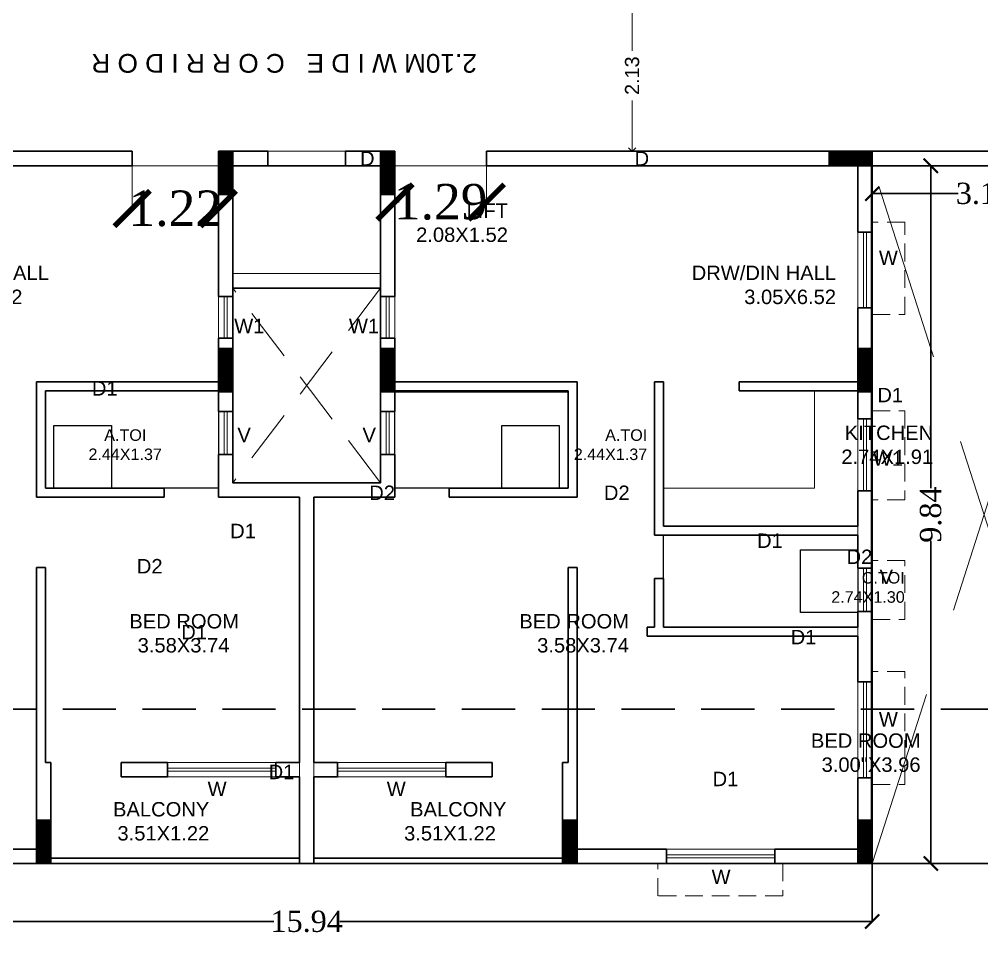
# Model space of a CAD drawing. Header units: metres. Extents: x 0 to 63445, y 32350 to 32804.
# Drawn here: x 63207.67 to 63221.24, y 32751.46 to 32764.51 of the extents above; entities that cross this region are included whole.
import ezdxf

# ---------------------------------------------------------------- set-up
doc = ezdxf.new("R2010")
doc.units = ezdxf.units.M
doc.header["$MEASUREMENT"] = 0
doc.header["$PDMODE"] = 34
doc.header["$PDSIZE"] = -10
for name, pattern in [('CONTINULUS', [0]), ('DASHED', [0.75, 0.5, -0.25]), ('DASHED2', [0.375, 0.25, -0.125])]:
    doc.linetypes.add(name, pattern=pattern)
doc.layers.get('0').update_dxf_attribs({"lineweight": 25})
doc.layers.add('BLK_1_FLR_1_BATH', color=3, linetype='Continuous', plot=False)
doc.layers.add('BLK_1_FLR_1_WATER_CLOSET', color=2, linetype='Continuous', plot=False)
for name, color, linetype, lineweight in [('BLK_1_FLR_1_BLT_UP_AREA', 14, 'DASHED', 9), ('BLK_1_FLR_1_BLT_UP_AREA_DEDUCT', 41, 'DASHED', 9), ('BLK_1_FLR_1_EXIT_WIDTH_DOOR', 7, 'Continuous', 0), ('BLK_1_FLR_1_LIFT_4', 1, 'DASHED', 9), ('BLK_1_FLR_1_UNITFA', 7, 'Continuous', 0), ('colum', 1, 'Continuous', 30), ('COLUMN', 1, 'Continuous', 30), ('elev', 252, 'Continuous', 20), ('hatch', 251, 'Continuous', 20), ('PASSAGE_DOUBLELOADED', 7, 'Continuous', 20), ('TEXT-2', 65, 'Continuous', 18), ('wall', 7, 'Continuous', 30), ('window', 154, 'Continuous', 9)]:
    doc.layers.add(name, color=color, linetype=linetype, lineweight=lineweight)
doc.layers.add('text', color=65, linetype='Continuous')
doc.styles.add('Arial', font='arial.ttf', dxfattribs={"height": 0.2})
doc.styles.add('AutoDCRFont', font='arial.ttf')
doc.styles.get("Standard").update_dxf_attribs({"font": 'arial.ttf', "height": 0.4})
doc.styles.add('style2', font='arial.ttf', dxfattribs={"height": 0.25})
doc.styles.add('TNR', font='times.ttf', dxfattribs={"height": 0.5})
doc.dimstyles.new('ARCHANA', dxfattribs={"dimscale": 0, "dimtxt": 0.5, "dimasz": 0.5, "dimexe": 0, "dimexo": 0, "dimgap": 0, "dimtad": 0, "dimzin": 0, "dimdsep": 46, "dimtxsty": 'TNR', "dimblk": 'ARCHTICK', "dimcen": 0.09, "dimclrd": 36, "dimclre": 36, "dimclrt": 7, "dimadec": 0, "dimazin": 0, "dimtfac": 1, "dimtofl": 0, "dimtmove": 0, "dimatfit": 3, "dimldrblk": 'ARCHTICK', "dimfxl": 1, "dimfrac": 2, "dimtolj": 1, "dimtzin": 0, "dimlwd": -1, "dimlwe": -1, "dimarcsym": 0})
doc.dimstyles.new('INT DIM', dxfattribs={"dimtxt": 0.3, "dimasz": 0.1, "dimexe": 0.18, "dimexo": 0.0625, "dimgap": 0.09, "dimtad": 0, "dimzin": 0, "dimdsep": 46, "dimtxsty": 'style2', "dimblk": 'OPEN90', "dimcen": 0.09, "dimse1": 1, "dimse2": 1, "dimclrd": 250, "dimclrt": 256, "dimadec": 0, "dimazin": 0, "dimtfac": 1, "dimtofl": 0, "dimtmove": 0, "dimatfit": 3, "dimfxl": 0.18, "dimtolj": 1, "dimtzin": 0, "dimlwd": -1, "dimarcsym": 0})

# ---------------------------------------------------------------- blocks, each defined once
blk = doc.blocks.new('A$C7D115503')
at = {"layer": 'COLUMN', "ltscale": 3}
h = blk.add_hatch(dxfattribs=at)
h.set_pattern_fill('ANSI31', color=256, style=0)
h.paths.add_polyline_path([(-14.36, -11.59), (-6.36, -11.59), (-6.36, 12.41), (-14.36, 12.41)])
at = {"layer": 'COLUMN', "ltscale": 0.05}
for p, q in [((-14.36, 12.41), (-6.36, 12.41)), ((-14.36, 12.41), (-14.36, -11.59)), ((-6.36, 12.41), (-6.36, -11.59)), ((-6.36, -11.59), (-14.36, -11.59))]:
    blk.add_line(p, q, dxfattribs=at)
blk = doc.blocks.new('_ArchTick')
at = {"color": 0, "linetype": 'ByBlock', "const_width": 0.15}
blk.add_lwpolyline([(-0.5, -0.5), (0.5, 0.5)], dxfattribs=at)
blk = doc.blocks.new('*D236')
at = {"layer": 'Defpoints', "color": 0, "ltscale": 0.5, "transparency": 16777216}
for p in [(63203.75, 32752.608), (63219.694, 32752.608), (63219.694, 32751.789)]:
    blk.add_point(p, dxfattribs=at)
at = {"layer": 'wall', "color": 36, "ltscale": 0.5, "transparency": 16777216}
for p, q in [((63203.75, 32752.608), (63203.75, 32751.789)), ((63219.694, 32752.608), (63219.694, 32751.789)), ((63203.75, 32751.789), (63211.257, 32751.789)), ((63219.694, 32751.789), (63212.187, 32751.789))]:
    blk.add_line(p, q, dxfattribs=at)
at = {"layer": 'wall', "color": 36, "ltscale": 0.5, "transparency": 16777216, "xscale": 0.2, "yscale": 0.2, "zscale": 0.2, "rotation": 180}
blk.add_blockref('_ArchTick', (63203.75, 32751.789), dxfattribs=at)
at = {"layer": 'wall', "color": 36, "ltscale": 0.5, "transparency": 16777216, "xscale": 0.2, "yscale": 0.2, "zscale": 0.2}
blk.add_blockref('_ArchTick', (63219.694, 32751.789), dxfattribs=at)
at = {"layer": 'wall', "color": 7, "ltscale": 0.5, "transparency": 16777216, "insert": (63211.722, 32751.789), "char_height": 0.5, "attachment_point": 5, "style": 'TNR'}
blk.add_mtext('\\A1;{\\H0.6x;15.94}', dxfattribs=at)
blk = doc.blocks.new('*D237')
at = {"layer": 'Defpoints', "color": 0, "ltscale": 0.5, "transparency": 16777216}
for p in [(63219.694, 32762.445), (63220.518, 32762.445), (63219.694, 32752.606)]:
    blk.add_point(p, dxfattribs=at)
at = {"layer": 'wall', "color": 36, "ltscale": 0.5, "transparency": 16777216}
for p, q in [((63219.694, 32762.445), (63220.518, 32762.445)), ((63220.518, 32762.445), (63220.518, 32757.897)), ((63220.518, 32752.606), (63220.518, 32757.155)), ((63219.694, 32752.606), (63220.518, 32752.606))]:
    blk.add_line(p, q, dxfattribs=at)
at = {"layer": 'wall', "color": 36, "ltscale": 0.5, "transparency": 16777216, "xscale": 0.2, "yscale": 0.2, "zscale": 0.2}
for p, rotation in [((63220.518, 32762.445), 90), ((63220.518, 32752.606), 270)]:
    blk.add_blockref('_ArchTick', p, dxfattribs=dict(at, rotation=rotation))
at = {"layer": 'wall', "color": 7, "ltscale": 0.5, "transparency": 16777216, "insert": (63220.518, 32757.526), "char_height": 0.5, "attachment_point": 5, "rotation": 90, "style": 'TNR'}
blk.add_mtext('\\A1;{\\H0.6x;9.84}', dxfattribs=at)
blk = doc.blocks.new('*D238')
at = {"layer": 'Defpoints', "color": 0, "ltscale": 0.5, "transparency": 16777216}
for p in [(63219.694, 32762.445), (63222.843, 32762.445), (63219.694, 32762.053)]:
    blk.add_point(p, dxfattribs=at)
at = {"layer": 'wall', "color": 36, "ltscale": 0.5, "transparency": 16777216}
for p, q in [((63219.694, 32762.445), (63219.694, 32762.053)), ((63222.843, 32762.445), (63222.843, 32762.053)), ((63219.694, 32762.053), (63220.904, 32762.053)), ((63222.843, 32762.053), (63221.632, 32762.053))]:
    blk.add_line(p, q, dxfattribs=at)
at = {"layer": 'wall', "color": 36, "ltscale": 0.5, "transparency": 16777216, "xscale": 0.2, "yscale": 0.2, "zscale": 0.2, "rotation": 180}
blk.add_blockref('_ArchTick', (63219.694, 32762.053), dxfattribs=at)
at = {"layer": 'wall', "color": 36, "ltscale": 0.5, "transparency": 16777216, "xscale": 0.2, "yscale": 0.2, "zscale": 0.2}
blk.add_blockref('_ArchTick', (63222.843, 32762.053), dxfattribs=at)
at = {"layer": 'wall', "color": 7, "ltscale": 0.5, "transparency": 16777216, "insert": (63221.268, 32762.053), "char_height": 0.5, "attachment_point": 5, "style": 'TNR'}
blk.add_mtext('\\A1;{\\H0.6x;3.15}', dxfattribs=at)
blk = doc.blocks.new('_Open90')
at = {"color": 0, "linetype": 'ByBlock', "lineweight": -2}
for p, q in [((0, 0), (-1, 0)), ((-0.5, 0.5), (0, 0)), ((0, 0), (-0.5, -0.5))]:
    blk.add_line(p, q, dxfattribs=at)
blk = doc.blocks.new('*D323')
at = {"layer": 'Defpoints', "color": 0, "linetype": 'CONTINULUS', "ltscale": 0.05, "transparency": 16777216}
for p in [(63215.61, 32764.782), (63216.309, 32764.782), (63215.85, 32762.648)]:
    blk.add_point(p, dxfattribs=at)
at = {"layer": 'PASSAGE_DOUBLELOADED', "color": 250, "ltscale": 0.05, "transparency": 16777216}
for p, q in [((63216.309, 32764.682), (63216.309, 32764.067)), ((63216.309, 32762.748), (63216.309, 32763.364))]:
    blk.add_line(p, q, dxfattribs=at)
at = {"layer": 'PASSAGE_DOUBLELOADED', "color": 250, "linetype": 'CONTINULUS', "ltscale": 0.05, "transparency": 16777216, "xscale": 0.1, "yscale": 0.1, "zscale": 0.1}
for p, rotation in [((63216.309, 32764.782), 90), ((63216.309, 32762.648), 270)]:
    blk.add_blockref('_Open90', p, dxfattribs=dict(at, rotation=rotation))
at = {"layer": 'PASSAGE_DOUBLELOADED', "linetype": 'CONTINULUS', "ltscale": 0.05, "transparency": 16777216, "insert": (63216.309, 32763.715), "char_height": 0.2, "attachment_point": 5, "rotation": 90, "style": 'Arial', "bg_fill": 3, "box_fill_scale": 1.25, "bg_fill_color": 256, "bg_fill_true_color": 13158600, "bg_fill_transparency": 0}
blk.add_mtext('\\A1;2.13', dxfattribs=at)
blk = doc.blocks.new('*D553')
at = {"layer": 'BLK_1_FLR_1_EXIT_WIDTH_DOOR', "color": 36, "ltscale": 0.5, "transparency": 16777216}
for p, q in [((63209.262, 32762.648), (63209.262, 32761.841)), ((63210.477, 32762.648), (63210.477, 32761.841)), ((63209.262, 32761.841), (63209.282, 32761.841)), ((63210.477, 32761.841), (63210.457, 32761.841))]:
    blk.add_line(p, q, dxfattribs=at)
at = {"layer": 'Defpoints', "color": 0, "ltscale": 0.5, "transparency": 16777216}
for p in [(63209.262, 32762.648), (63210.477, 32762.648), (63210.477, 32761.841)]:
    blk.add_point(p, dxfattribs=at)
at = {"layer": 'BLK_1_FLR_1_EXIT_WIDTH_DOOR', "color": 36, "ltscale": 0.5, "transparency": 16777216, "xscale": 0.5, "yscale": 0.5, "zscale": 0.5, "rotation": 180}
blk.add_blockref('_ArchTick', (63209.262, 32761.841), dxfattribs=at)
at = {"layer": 'BLK_1_FLR_1_EXIT_WIDTH_DOOR', "color": 36, "ltscale": 0.5, "transparency": 16777216, "xscale": 0.5, "yscale": 0.5, "zscale": 0.5}
blk.add_blockref('_ArchTick', (63210.477, 32761.841), dxfattribs=at)
at = {"layer": 'BLK_1_FLR_1_EXIT_WIDTH_DOOR', "color": 7, "ltscale": 0.5, "transparency": 16777216, "insert": (63209.87, 32761.841), "char_height": 0.5, "attachment_point": 5, "style": 'TNR'}
blk.add_mtext('\\A1;1.22', dxfattribs=at)
blk = doc.blocks.new('*D555')
at = {"layer": 'BLK_1_FLR_1_EXIT_WIDTH_DOOR', "color": 36, "ltscale": 0.5, "transparency": 16777216}
for p, q in [((63212.967, 32762.648), (63212.967, 32761.933)), ((63214.255, 32762.648), (63214.255, 32761.933)), ((63212.967, 32761.933), (63213.024, 32761.933)), ((63214.255, 32761.933), (63214.198, 32761.933))]:
    blk.add_line(p, q, dxfattribs=at)
at = {"layer": 'Defpoints', "color": 0, "ltscale": 0.5, "transparency": 16777216}
for p in [(63212.967, 32762.648), (63214.255, 32762.648), (63214.255, 32761.933)]:
    blk.add_point(p, dxfattribs=at)
at = {"layer": 'BLK_1_FLR_1_EXIT_WIDTH_DOOR', "color": 36, "ltscale": 0.5, "transparency": 16777216, "xscale": 0.5, "yscale": 0.5, "zscale": 0.5, "rotation": 180}
blk.add_blockref('_ArchTick', (63212.967, 32761.933), dxfattribs=at)
at = {"layer": 'BLK_1_FLR_1_EXIT_WIDTH_DOOR', "color": 36, "ltscale": 0.5, "transparency": 16777216, "xscale": 0.5, "yscale": 0.5, "zscale": 0.5}
blk.add_blockref('_ArchTick', (63214.255, 32761.933), dxfattribs=at)
at = {"layer": 'BLK_1_FLR_1_EXIT_WIDTH_DOOR', "color": 7, "ltscale": 0.5, "transparency": 16777216, "insert": (63213.611, 32761.933), "char_height": 0.5, "attachment_point": 5, "style": 'TNR'}
blk.add_mtext('\\A1;1.29', dxfattribs=at)

msp = doc.modelspace()

# ---------------------------------------------------------------- linework, layer by layer
at = {"layer": 'BLK_1_FLR_1_BATH', "color": 3}
for points in [[(63210.4774, 32757.8984), (63208.0389, 32757.8984), (63208.0389, 32759.2701), (63210.4774, 32759.2701)], [(63215.4052, 32757.8984), (63212.9667, 32757.8984), (63212.9667, 32759.2574), (63215.4052, 32759.2574)], [(63219.4908, 32755.9402), (63216.7513, 32755.9402), (63216.7513, 32757.2368), (63219.4908, 32757.2368)]]:
    msp.add_lwpolyline(points, close=True, dxfattribs=at)
at = {"layer": 'BLK_1_FLR_1_BLT_UP_AREA_DEDUCT', "color": 14, "linetype": 'Continuous'}
for points in [[(63222.8249, 32752.6065), (63219.6764, 32752.6065), (63219.6764, 32762.6484), (63222.8249, 32762.6484)], [(63210.6806, 32762.4451), (63212.7634, 32762.4451), (63212.7634, 32760.9279), (63210.6806, 32760.9279)], [(63212.7634, 32760.7179), (63210.6806, 32760.7179), (63210.6806, 32757.9746), (63212.7634, 32757.9746)]]:
    msp.add_lwpolyline(points, close=True, dxfattribs=at)
at = {"layer": 'BLK_1_FLR_1_LIFT_4', "color": 2, "linetype": 'CONTINULUS', "ltscale": 0.05}
msp.add_lwpolyline([(63212.7634, 32762.4451), (63210.6806, 32762.4451), (63210.6806, 32760.9279), (63212.7634, 32760.9279)], close=True, dxfattribs=at)
at = {"layer": 'BLK_1_FLR_1_UNITFA', "color": 3, "ltscale": 0.5}
for points in [[(63211.6204, 32752.6838), (63211.6204, 32757.7714), (63210.4773, 32757.7714), (63210.4773, 32762.4451), (63203.9532, 32762.4451), (63203.9532, 32752.8108), (63207.9881, 32752.8108), (63207.9881, 32752.6838), (63211.6204, 32752.6838)], [(63211.8236, 32752.6838), (63211.8236, 32757.7714), (63212.9666, 32757.7714), (63212.9666, 32762.4451), (63219.4908, 32762.4451), (63219.4908, 32752.8108), (63215.4559, 32752.8108), (63215.4559, 32752.6838), (63211.8236, 32752.6838)]]:
    msp.add_lwpolyline(points, close=True, dxfattribs=at)
at = {"layer": 'BLK_1_FLR_1_WATER_CLOSET', "color": 3}
for points in [[(63208.9689, 32757.8984), (63208.1603, 32757.8984), (63208.1603, 32758.7834), (63208.9689, 32758.7834)], [(63215.2804, 32757.8984), (63214.4717, 32757.8984), (63214.4717, 32758.7834), (63215.2804, 32758.7834)], [(63219.4908, 32756.146), (63218.6821, 32756.146), (63218.6821, 32757.0309), (63219.4908, 32757.0309)]]:
    msp.add_lwpolyline(points, close=True, dxfattribs=at)
at = {"layer": 'colum', "linetype": 'DASHED2', "ltscale": 3}
msp.add_lwpolyline([(63167.7841, 32754.7821), (63236.3738, 32754.7821)], dxfattribs=at)
at = {"layer": 'elev', "linetype": 'DASHED2', "ltscale": 3}
for p, q in [((63212.7634, 32757.9746), (63210.6806, 32760.7179)), ((63212.7634, 32760.7179), (63210.6806, 32757.9746))]:
    msp.add_line(p, q, dxfattribs=at)
at = {"layer": 'elev', "ltscale": 0.05}
for p in [(63218.8812, 32759.2701), (63216.7513, 32757.8984)]:
    msp.add_line(p, (63218.8812, 32757.8984), dxfattribs=at)
at = {"layer": 'hatch'}
for p, q in [((63212.2681, 32762.6484), (63211.0489, 32762.6484)), ((63212.2681, 32762.4451), (63211.0489, 32762.4451))]:
    msp.add_line(p, q, dxfattribs=at)
at = {"layer": 'hatch', "linetype": 'DASHED2', "ltscale": 10}
for p, q in [((63222.8426, 32752.6065), (63219.694, 32762.4451)), ((63219.694, 32752.6076), (63222.8426, 32762.4451))]:
    msp.add_line(p, q, dxfattribs=at)
at = {"layer": 'wall', "ltscale": 0.5}
msp.add_line((63204.3596, 32762.6484), (63209.262, 32762.6484), dxfattribs=at)
at = {"layer": 'wall', "ltscale": 0.05}
for p, q in [((63209.262, 32762.4451), (63209.262, 32762.6484)), ((63210.4773, 32760.5995), (63210.4773, 32762.6484)), ((63212.9666, 32760.5995), (63212.9666, 32762.6484)), ((63214.2547, 32762.4451), (63214.2547, 32762.6484)), ((63209.262, 32762.4451), (63203.9532, 32762.4451)), ((63210.6806, 32760.7179), (63210.6806, 32762.4451)), ((63212.7634, 32760.7179), (63212.7634, 32762.4451)), ((63214.2547, 32762.4451), (63219.4908, 32762.4451)), ((63219.4908, 32762.4451), (63219.4908, 32761.5071)), ((63219.694, 32762.4451), (63219.694, 32761.5071)), ((63210.6806, 32760.5995), (63210.6806, 32760.7179)), ((63212.7634, 32760.5995), (63212.7634, 32760.7179)), ((63219.4908, 32760.4403), (63219.4908, 32759.3971)), ((63219.694, 32760.4403), (63219.694, 32758.8766)), ((63210.4773, 32759.3971), (63210.4773, 32760.0153)), ((63210.6806, 32758.9823), (63210.6806, 32760.0153)), ((63212.7634, 32758.9823), (63212.7634, 32760.0153)), ((63212.9666, 32759.3971), (63212.9666, 32760.0153)), ((63207.9119, 32759.3971), (63207.9119, 32757.7714)), ((63207.9119, 32759.3971), (63210.4773, 32759.3971)), ((63215.5321, 32759.3971), (63212.9666, 32759.3971)), ((63215.5321, 32759.3971), (63215.5321, 32757.7714)), ((63216.6243, 32759.3971), (63216.6243, 32757.2368)), ((63216.6243, 32759.3971), (63216.7513, 32759.3971)), ((63216.7513, 32759.3971), (63216.7513, 32757.3638)), ((63217.8182, 32759.3971), (63217.8182, 32759.2701)), ((63217.8182, 32759.3971), (63219.4908, 32759.3971)), ((63208.0389, 32759.2701), (63208.0389, 32757.8984)), ((63208.0389, 32759.2701), (63210.4773, 32759.2701)), ((63210.4773, 32758.9823), (63210.4773, 32759.2701)), ((63215.4051, 32759.2701), (63212.9666, 32759.2701)), ((63212.9666, 32758.9823), (63212.9666, 32759.2701)), ((63215.4051, 32759.2701), (63215.4051, 32757.8984)), ((63217.8182, 32759.2701), (63219.4908, 32759.2701)), ((63219.4908, 32759.2701), (63219.4908, 32758.8766)), ((63210.4773, 32757.7714), (63210.4773, 32758.3727)), ((63210.6806, 32757.9746), (63210.6806, 32758.3727)), ((63212.7634, 32757.9746), (63212.7634, 32758.3727)), ((63212.9666, 32757.7714), (63212.9666, 32758.3727)), ((63210.6806, 32757.9746), (63212.7634, 32757.9746)), ((63209.7153, 32757.8984), (63208.0389, 32757.8984)), ((63209.7153, 32757.7714), (63209.7153, 32757.8984)), ((63213.7286, 32757.8984), (63215.4051, 32757.8984)), ((63213.7286, 32757.7714), (63213.7286, 32757.8984)), ((63219.4908, 32757.8606), (63219.4908, 32757.3638)), ((63219.694, 32757.8606), (63219.694, 32756.7717)), ((63209.7153, 32757.7714), (63207.9119, 32757.7714)), ((63211.6204, 32757.7714), (63210.4773, 32757.7714)), ((63211.6204, 32754.03), (63211.6204, 32757.7714)), ((63211.6204, 32754.03), (63211.6204, 32757.7714)), ((63211.8236, 32757.7714), (63212.9666, 32757.7714)), ((63211.8236, 32754.03), (63211.8236, 32757.7714)), ((63211.8236, 32754.03), (63211.8236, 32757.7714)), ((63213.7286, 32757.7714), (63215.5321, 32757.7714)), ((63216.7513, 32757.3638), (63219.4908, 32757.3638)), ((63216.6243, 32757.2368), (63219.4908, 32757.2368)), ((63219.4908, 32757.2368), (63219.4908, 32756.7717)), ((63208.0389, 32756.7808), (63207.9119, 32756.7808)), ((63208.0389, 32756.7808), (63207.9119, 32756.7808)), ((63207.9119, 32756.7808), (63207.9119, 32753.2172)), ((63208.0389, 32756.7808), (63208.0389, 32754.03)), ((63215.4051, 32756.7808), (63215.5321, 32756.7808)), ((63215.4051, 32756.7808), (63215.5321, 32756.7808)), ((63215.4051, 32756.7808), (63215.4051, 32754.03)), ((63215.5321, 32756.7808), (63215.5321, 32753.2172)), ((63216.6243, 32756.6272), (63216.7513, 32756.6272)), ((63216.6243, 32756.6272), (63216.6243, 32755.9402)), ((63216.7513, 32756.6272), (63216.7513, 32755.9402)), ((63219.4908, 32756.1621), (63219.4908, 32755.9402)), ((63219.694, 32756.1621), (63219.694, 32755.1686)), ((63216.5227, 32755.9402), (63216.6243, 32755.9402)), ((63216.5227, 32755.9402), (63216.5227, 32755.8132)), ((63216.7513, 32755.9402), (63219.4908, 32755.9402)), ((63216.7513, 32755.9402), (63219.4908, 32755.9402)), ((63216.5227, 32755.8132), (63219.4908, 32755.8132)), ((63216.6243, 32755.8132), (63219.4908, 32755.8132)), ((63219.4908, 32755.8132), (63219.4908, 32755.1686)), ((63208.1151, 32754.03), (63208.0389, 32754.03)), ((63208.1151, 32754.03), (63208.1151, 32753.2172)), ((63209.7616, 32754.03), (63209.1057, 32754.03)), ((63209.1057, 32754.03), (63209.1057, 32753.8268)), ((63211.6204, 32754.03), (63211.2857, 32754.03)), ((63211.8236, 32754.03), (63212.1583, 32754.03)), ((63213.6823, 32754.03), (63214.3383, 32754.03)), ((63214.3383, 32754.03), (63214.3383, 32753.8268)), ((63215.3289, 32754.03), (63215.4051, 32754.03)), ((63215.3289, 32754.03), (63215.3289, 32753.2172)), ((63209.7616, 32753.8268), (63209.1057, 32753.8268)), ((63211.6204, 32753.8268), (63211.2857, 32753.8268)), ((63211.6204, 32752.6076), (63211.6204, 32753.8268)), ((63211.6204, 32752.6076), (63211.6204, 32753.8268)), ((63211.8236, 32753.8268), (63212.1583, 32753.8268)), ((63211.8236, 32752.6076), (63211.8236, 32753.8268)), ((63211.8236, 32752.6076), (63211.8236, 32753.8268)), ((63213.6823, 32753.8268), (63214.3383, 32753.8268)), ((63219.4908, 32753.815), (63219.4908, 32752.8108)), ((63219.694, 32753.815), (63219.694, 32752.6076)), ((63207.9119, 32753.2172), (63207.9119, 32752.6076)), ((63207.9881, 32753.2172), (63207.9881, 32752.6838)), ((63215.4559, 32753.2172), (63215.4559, 32752.6838)), ((63215.5321, 32753.2172), (63215.5321, 32752.6076)), ((63207.9119, 32752.8108), (63206.6496, 32752.8108)), ((63215.5321, 32752.8108), (63216.7943, 32752.8108)), ((63218.3184, 32752.8108), (63219.4908, 32752.8108)), ((63218.3184, 32752.8108), (63218.3184, 32752.7981)), ((63207.9881, 32752.6838), (63211.6204, 32752.6838)), ((63215.4559, 32752.6838), (63211.8236, 32752.6838)), ((63207.9119, 32752.6076), (63206.6496, 32752.6076)), ((63207.9119, 32752.6076), (63211.6204, 32752.6076)), ((63211.8236, 32752.6076), (63211.6204, 32752.6076)), ((63211.6204, 32752.6076), (63211.8236, 32752.6076)), ((63211.6204, 32752.6076), (63211.8236, 32752.6076)), ((63211.8236, 32752.6076), (63211.6204, 32752.6076)), ((63215.5321, 32752.6076), (63211.8236, 32752.6076)), ((63215.5321, 32752.6076), (63216.7943, 32752.6076)), ((63218.3184, 32752.6076), (63219.694, 32752.6076))]:
    msp.add_line(p, q, dxfattribs=at)
at = {"layer": 'wall'}
for p, q in [((63210.4773, 32762.6484), (63211.1759, 32762.6484)), ((63211.1759, 32762.4451), (63211.1759, 32762.6484)), ((63212.9666, 32762.6484), (63212.2681, 32762.6484)), ((63212.2681, 32762.4451), (63212.2681, 32762.6484)), ((63222.8426, 32762.6484), (63214.2547, 32762.6484)), ((63210.6806, 32762.4451), (63211.1759, 32762.4451)), ((63212.7634, 32762.4451), (63212.2681, 32762.4451)), ((63222.8426, 32762.4451), (63214.2547, 32762.4451)), ((63212.7634, 32760.7179), (63210.6806, 32760.7179)), ((63212.7634, 32760.7179), (63210.6806, 32760.7179)), ((63222.8426, 32752.6065), (63219.694, 32752.6065))]:
    msp.add_line(p, q, dxfattribs=at)
at = {"layer": 'wall', "ltscale": 3}
for p, q in [((63219.4908, 32761.5071), (63219.694, 32761.5071)), ((63210.4773, 32760.5995), (63210.6806, 32760.5995)), ((63212.9666, 32760.5995), (63212.7634, 32760.5995)), ((63219.4908, 32760.4403), (63219.694, 32760.4403)), ((63210.4773, 32760.0153), (63210.6806, 32760.0153)), ((63212.9666, 32760.0153), (63212.7634, 32760.0153)), ((63210.4773, 32758.9823), (63210.6806, 32758.9823)), ((63212.9666, 32758.9823), (63212.7634, 32758.9823)), ((63219.694, 32758.8766), (63219.4908, 32758.8766)), ((63210.4773, 32758.3727), (63210.6806, 32758.3727)), ((63212.9666, 32758.3727), (63212.7634, 32758.3727)), ((63219.694, 32757.8606), (63219.4908, 32757.8606)), ((63219.4908, 32756.7717), (63219.694, 32756.7717)), ((63219.4908, 32756.1621), (63219.694, 32756.1621)), ((63219.4908, 32755.1686), (63219.694, 32755.1686)), ((63209.7616, 32753.8268), (63209.7616, 32754.03)), ((63211.2857, 32753.8268), (63211.2857, 32754.03)), ((63212.1583, 32753.8268), (63212.1583, 32754.03)), ((63213.6823, 32753.8268), (63213.6823, 32754.03)), ((63219.4908, 32753.815), (63219.694, 32753.815)), ((63216.7943, 32752.6076), (63216.7943, 32752.8108)), ((63218.3184, 32752.6076), (63218.3184, 32752.8108))]:
    msp.add_line(p, q, dxfattribs=at)
at = {"layer": 'wall', "ltscale": 0.1}
for p, q in [((63210.4773, 32758.9823), (63210.4773, 32759.0401)), ((63212.9666, 32758.9823), (63212.9666, 32759.0401)), ((63219.4908, 32756.7717), (63219.4908, 32756.8295))]:
    msp.add_line(p, q, dxfattribs=at)
at = {"layer": 'wall', "ltscale": 0.5}
msp.add_lwpolyline([(63222.8426, 32762.4451), (63219.694, 32762.4451), (63219.694, 32752.6065), (63203.7499, 32752.6076), (63203.7499, 32762.4451), (63200.3042, 32762.4451), (63200.3042, 32752.6065), (63184.3601, 32752.6065)], dxfattribs=at)
for points in [[(63210.6806, 32762.4451), (63212.7634, 32762.4451), (63212.7634, 32760.7179), (63210.6806, 32760.7179)], [(63210.6806, 32760.7179), (63212.7634, 32760.7179), (63212.7634, 32757.9746), (63210.6806, 32757.9746)]]:
    msp.add_lwpolyline(points, close=True, dxfattribs=at)
at = {"layer": 'window'}
for p, q in [((63219.4908, 32761.5071), (63219.4908, 32760.4403)), ((63219.5708, 32761.5019), (63219.5708, 32760.4412)), ((63219.6141, 32761.5019), (63219.6141, 32760.4412)), ((63219.694, 32761.5019), (63219.694, 32760.4412)), ((63210.4773, 32760.5995), (63210.4773, 32760.0162)), ((63210.5573, 32760.5943), (63210.5573, 32760.0162)), ((63210.6006, 32760.5943), (63210.6006, 32760.0162)), ((63210.6806, 32760.5943), (63210.6806, 32760.0162)), ((63212.7634, 32760.5943), (63212.7634, 32760.0162)), ((63212.8433, 32760.5943), (63212.8433, 32760.0162)), ((63212.8867, 32760.5943), (63212.8867, 32760.0162)), ((63212.9666, 32760.5995), (63212.9666, 32760.0162)), ((63210.4773, 32758.9823), (63210.4773, 32758.9823)), ((63210.4773, 32758.9823), (63210.4773, 32758.3736)), ((63210.5573, 32758.9823), (63210.5573, 32758.3736)), ((63210.6006, 32758.9823), (63210.6006, 32758.3736)), ((63210.6806, 32758.9823), (63210.6806, 32758.3736)), ((63212.7634, 32758.9823), (63212.7634, 32758.3736)), ((63212.8433, 32758.9823), (63212.8433, 32758.3736)), ((63212.8867, 32758.9823), (63212.8867, 32758.3736)), ((63212.9666, 32758.9823), (63212.9666, 32758.9823)), ((63212.9666, 32758.9823), (63212.9666, 32758.3736)), ((63219.4908, 32757.8606), (63219.4908, 32758.8766)), ((63219.5708, 32757.8606), (63219.5708, 32758.8766)), ((63219.6141, 32757.8606), (63219.6141, 32758.8766)), ((63219.694, 32757.8606), (63219.694, 32758.8766)), ((63210.4773, 32758.3736), (63210.4773, 32758.3727)), ((63210.5573, 32758.3736), (63210.5573, 32758.3727)), ((63210.6007, 32758.3736), (63210.6007, 32758.3727)), ((63210.6806, 32758.3736), (63210.6806, 32758.3727)), ((63212.7634, 32758.3736), (63212.7634, 32758.3727)), ((63212.8433, 32758.3736), (63212.8433, 32758.3727)), ((63212.8866, 32758.3736), (63212.8866, 32758.3727)), ((63212.9666, 32758.3736), (63212.9666, 32758.3727)), ((63219.4908, 32756.7717), (63219.4908, 32756.1621)), ((63219.5708, 32756.7717), (63219.5708, 32756.1621)), ((63219.6141, 32756.7717), (63219.6141, 32756.1621)), ((63219.694, 32756.7717), (63219.694, 32756.1621)), ((63219.4908, 32756.163), (63219.4908, 32756.1621)), ((63219.5708, 32756.163), (63219.5708, 32756.1621)), ((63219.6141, 32756.163), (63219.6141, 32756.1621)), ((63219.694, 32756.163), (63219.694, 32756.1621)), ((63219.4908, 32755.1686), (63219.4908, 32753.815)), ((63219.5708, 32755.1686), (63219.5708, 32753.815)), ((63219.6141, 32755.1686), (63219.6141, 32753.815)), ((63219.694, 32755.1686), (63219.694, 32753.815)), ((63211.2857, 32754.03), (63209.7625, 32754.03)), ((63212.1583, 32754.03), (63213.6814, 32754.03)), ((63211.2857, 32753.95), (63209.7625, 32753.95)), ((63211.2857, 32753.9067), (63209.7625, 32753.9067)), ((63212.1583, 32753.95), (63213.6814, 32753.95)), ((63212.1583, 32753.9067), (63213.6814, 32753.9067)), ((63211.2857, 32753.8268), (63209.7616, 32753.8268)), ((63212.1583, 32753.8268), (63213.6823, 32753.8268)), ((63216.7943, 32752.8108), (63218.3175, 32752.8108)), ((63216.7943, 32752.7308), (63218.3175, 32752.7308)), ((63216.7943, 32752.6875), (63218.3175, 32752.6875)), ((63216.7943, 32752.6076), (63218.3175, 32752.6076))]:
    msp.add_line(p, q, dxfattribs=at)
at = {"layer": 'window', "color": 8, "linetype": 'DASHED2'}
for points in [[(63219.694, 32760.3466), (63220.1512, 32760.3466), (63220.1512, 32761.6515), (63219.694, 32761.6515)], [(63219.694, 32758.9908), (63220.1512, 32758.9908), (63220.1512, 32757.7367), (63219.694, 32757.7367)], [(63219.694, 32756.047), (63220.1512, 32756.047), (63220.1512, 32756.8809), (63219.694, 32756.8809)], [(63219.694, 32753.7213), (63220.1512, 32753.7213), (63220.1512, 32755.313), (63219.694, 32755.313)], [(63218.4326, 32752.6076), (63218.4326, 32752.1503), (63216.6705, 32752.1503), (63216.6705, 32752.6076)]]:
    msp.add_lwpolyline(points, dxfattribs=at)

# ---------------------------------------------------------------- block references
at = {"layer": 'COLUMN', "ltscale": 0.05, "yscale": 0.025400733691282, "zscale": 0.025400733691282}
for p, xscale in [((63210.8422, 32762.333), 0.025400733691282), ((63212.6018, 32762.333), -0.025400733691282), ((63210.8422, 32759.5516), 0.025400733691282), ((63212.6018, 32759.5516), -0.025400733691282), ((63219.3292, 32759.5516), -0.025400733691282), ((63208.2767, 32752.9018), 0.025400733691282), ((63215.1673, 32752.9018), -0.025400733691282), ((63219.3292, 32752.9018), -0.025400733691282)]:
    msp.add_blockref('A$C7D115503', p, dxfattribs=dict(at, xscale=xscale))
at = {"layer": 'COLUMN', "ltscale": 0.05, "xscale": -0.025400733691282, "yscale": 0.025400733691282, "zscale": 0.025400733691282, "rotation": 270}
msp.add_blockref('A$C7D115503', (63219.3787, 32762.81), dxfattribs=at)

# ---------------------------------------------------------------- texts
at = {"layer": 'text', "insert": (63208.6868, 32764.0248), "char_height": 0.264168, "width": 7.000896, "attachment_point": 9, "rotation": 180}
msp.add_mtext('2.10M W I D E   C O R R I D O R', dxfattribs=at)
at = {"layer": 'text'}
for s, insert, char_height, width, attachment_point in [('D', (63212.6787, 32762.6484), 0.2032, 5.867919, 3), ('D', (63216.5485, 32762.6484), 0.2032, 5.867919, 3), ('LIFT\\P2.08X1.52', (63214.5587, 32761.3682), 0.20321, 5.537709, 9), ('\\pi1.79292;DRW/DIN HALL\\P\\pi2.16052;3.05X6.52', (63204.2611, 32760.4919), 0.203206, 5.588511, 7), ('DRW/DIN HALL\\P3.05X6.52', (63219.1829, 32760.4919), 0.203206, 5.588511, 9), ('D1', (63209.0572, 32759.4073), 0.20321, 5.867919, 3), ('D1', (63220.128, 32759.3135), 0.20321, 5.867919, 3), ('KITCHEN\\P2.74X1.91', (63220.5518, 32758.2369), 0.20321, 5.588511, 9), ('\\pi1.94655;A.TOI\\P\\pi1.7236;2.44X1.37', (63206.9223, 32758.2929), 0.162565, 4.465728, 7), ('A.TOI\\P2.44X1.37', (63216.5217, 32758.2929), 0.16256, 4.465728, 9), ('D2', (63212.9666, 32757.9358), 0.20321, 5.867919, 3), ('D2', (63216.2741, 32757.9358), 0.20321, 5.867919, 3), ('D1', (63211.0061, 32757.3971), 0.20321, 5.867919, 3), ('D1', (63218.4326, 32757.2599), 0.20321, 5.867919, 3), ('D2', (63219.694, 32757.0326), 0.20321, 5.867919, 3), ('D2', (63209.6909, 32756.9004), 0.20321, 5.867919, 3), ('C.TOI\\P2.74X1.30', (63220.1512, 32756.2811), 0.16256, 4.465728, 9), ('\\pi2.04256;BED ROOM\\P\\pi2.1599;3.58X3.74', (63207.1797, 32755.5793), 0.203206, 5.588511, 7), ('BED ROOM\\P3.58X3.74', (63216.2643, 32755.5793), 0.20321, 5.588511, 9), ('D1', (63210.317, 32755.9713), 0.20321, 5.867919, 3), ('D1', (63218.9065, 32755.9009), 0.20321, 5.867919, 3), ('BED ROOM\\P3.00"X3.96', (63220.3745, 32753.8963), 0.20321, 5.588511, 9), ('D1', (63211.5487, 32753.999), 0.20321, 5.867919, 3), ('D1', (63217.8059, 32753.9005), 0.20321, 5.867919, 3), (' BALCONY\\P3.51X1.22', (63210.349, 32752.9284), 0.20321, 1.445887, 9), ('\\pi0.00625; BALCONY\\P\\pi0;3.51X1.22', (63213.0949, 32752.9284), 0.203206, 1.445887, 7)]:
    msp.add_mtext(s, dxfattribs=dict(at, insert=insert, char_height=char_height, width=width, attachment_point=attachment_point))
at = {"layer": 'TEXT-2', "width": 0.183842, "style": 'AutoDCRFont'}
for s, insert, char_height, attachment_point in [('W', (63219.7866, 32761.0467), 0.2032, 7), ('W1', (63211.1264, 32760.084), 0.20321, 9), ('W1', (63212.3175, 32760.084), 0.20321, 7), ('V', (63210.9348, 32758.547), 0.2032, 9), ('V', (63212.5091, 32758.547), 0.2032, 7), ('W1', (63219.7022, 32758.2142), 0.20321, 7), ('V', (63219.7965, 32756.5458), 0.2032, 7), ('W', (63219.7866, 32754.5386), 0.2032, 7), ('W', (63210.5937, 32753.5566), 0.2032, 9), ('W', (63212.8503, 32753.5566), 0.2032, 7), ('W', (63217.4288, 32752.3178), 0.2032, 7)]:
    msp.add_mtext(s, dxfattribs=dict(at, insert=insert, char_height=char_height, attachment_point=attachment_point))

# ---------------------------------------------------------------- dimensions: what is measured, and where the dimension line sits
at = {"layer": 'BLK_1_FLR_1_EXIT_WIDTH_DOOR', "color": 1, "ltscale": 0.5}
for base, p1, p2, picture, middle in [((63210.4773, 32761.8413), (63209.262, 32762.6484), (63210.4773, 32762.6484), '*D553', (63209.8697, 32761.8413)), ((63214.2547, 32761.9327), (63212.9666, 32762.6484), (63214.2547, 32762.6484), '*D555', (63213.6107, 32761.9327))]:
    dim = msp.add_linear_dim(base=base, p1=p1, p2=p2, dimstyle='ARCHANA', override={"dimscale": 1, "dimfxl": 6, "dimarcsym": 1}, dxfattribs=at)
    dim.commit()
    dim.dimension.update_dxf_attribs({"geometry": picture, "text_midpoint": middle})
at = {"layer": 'wall', "ltscale": 0.5}
dim = msp.add_linear_dim(base=(63220.5182, 32762.4451), p1=(63219.694, 32752.6065), p2=(63219.694, 32762.4451), angle=270, text='{\\H0.6x;<>}', dimstyle='ARCHANA', override={"dimscale": 1, "dimtxt": 0.3, "dimasz": 0.2, "dimfxl": 6, "dimarcsym": 1}, dxfattribs=at)
dim.commit()
dim.dimension.update_dxf_attribs({"geometry": '*D237', "text_midpoint": (63220.5182, 32757.5258)})
for base, p1, p2, picture, middle in [((63219.694, 32762.0534), (63222.8426, 32762.4451), (63219.694, 32762.4451), '*D238', (63221.2683, 32762.0534)), ((63219.694, 32751.7894), (63203.7499, 32752.6076), (63219.694, 32752.6076), '*D236', (63211.722, 32751.7894))]:
    dim = msp.add_linear_dim(base=base, p1=p1, p2=p2, text='{\\H0.6x;<>}', dimstyle='ARCHANA', override={"dimscale": 1, "dimtxt": 0.3, "dimasz": 0.2, "dimfxl": 6, "dimarcsym": 1}, dxfattribs=at)
    dim.commit()
    dim.dimension.update_dxf_attribs({"geometry": picture, "text_midpoint": middle})

# ---------------------------------------------------------------- next in the draw order: dimensions: what is measured, and where the dimension line sits
at = {"layer": 'PASSAGE_DOUBLELOADED', "color": 2, "linetype": 'CONTINULUS', "ltscale": 0.05}
dim = msp.add_linear_dim(base=(63216.3089, 32764.782), p1=(63215.8505, 32762.6484), p2=(63215.6103, 32764.782), angle=90, dimstyle='INT DIM', override={"dimtxt": 0.2, "dimtxsty": 'Arial', "dimfxl": 0.125, "dimtfill": 1, "dimtfillclr": 7, "dimarcsym": 1}, dxfattribs=at)
dim.commit()
dim.dimension.update_dxf_attribs({"geometry": '*D323', "text_midpoint": (63216.3089, 32763.7152)})

# ---------------------------------------------------------------- next in the draw order: linework, layer by layer
at = {"layer": 'BLK_1_FLR_1_BLT_UP_AREA', "color": 14, "linetype": 'CONTINULUS', "ltscale": 0.05}
msp.add_lwpolyline([(63170.8973, 32752.6065), (63233.1569, 32752.6065), (63233.1569, 32754.2153), (63233.7665, 32754.2153), (63233.7665, 32756.0653), (63234.2761, 32756.0653), (63234.2761, 32762.496), (63233.1569, 32762.496), (63233.1569, 32764.9344), (63234.2761, 32764.9344), (63234.2761, 32771.3651), (63233.7665, 32771.3651), (63233.7665, 32773.2151), (63233.1569, 32773.2151), (63233.1569, 32774.8239), (63170.8973, 32774.8239)], dxfattribs=at)

doc.saveas('drawing.dxf')
